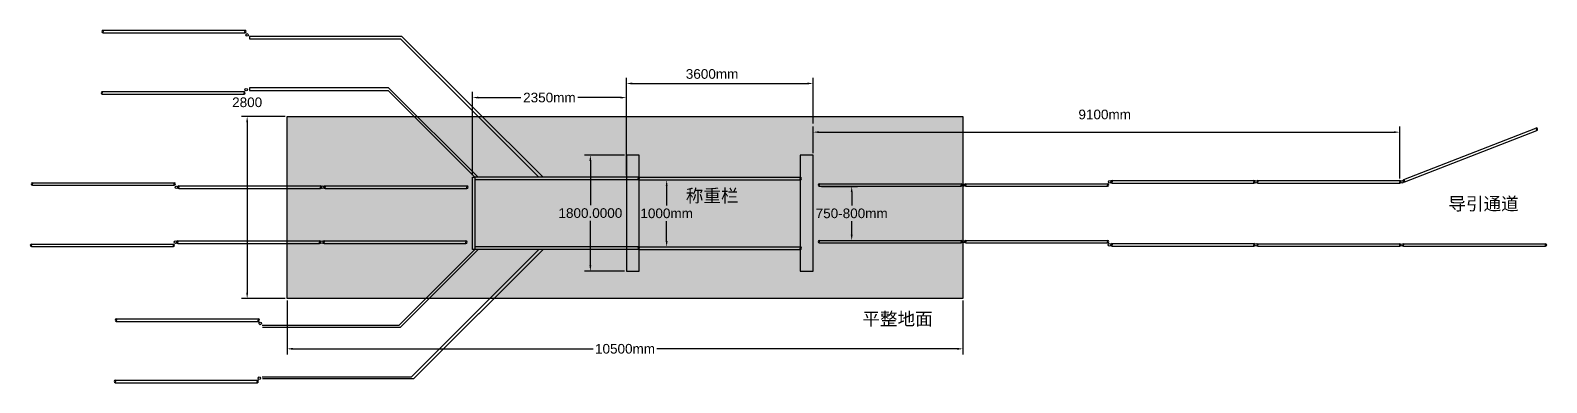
# Model space of a CAD drawing. Header units: inches. Extents: x -6743 to 16793, y -17244 to 7425.
# Drawn here: x -6743 to 16793, y 1951 to 7425 of the extents above; entities that cross this region are included whole.
import ezdxf

# ---------------------------------------------------------------- set-up
doc = ezdxf.new("R2010")
doc.units = ezdxf.units.IN
doc.header["$MEASUREMENT"] = 0
doc.styles.get("Standard").update_dxf_attribs({"font": 'arial.ttf'})
doc.dimstyles.get("Standard").update_dxf_attribs({"dimscale": 500, "dimtxt": 0.3, "dimasz": 0.18, "dimexe": 0.18, "dimexo": 0.0625, "dimgap": 0.09, "dimtad": 0, "dimtih": 1, "dimtoh": 1, "dimdec": 4, "dimzin": 0, "dimdsep": 46, "dimtxsty": 'Standard', "dimcen": 0.09, "dimclrd": 2, "dimadec": 0, "dimazin": 0, "dimtfac": 1, "dimtdec": 4, "dimtofl": 0, "dimtmove": 0, "dimatfit": 3, "dimfxl": 1, "dimtolj": 1, "dimtzin": 0, "dimarcsym": 0})

# ---------------------------------------------------------------- blocks, each defined once
blk = doc.blocks.new('*D3')
at = {"color": 0, "lineweight": -2, "transparency": 16777216}
for p, q in [((2509, 5517), (2509, 6689)), ((5408, 5975), (5408, 6689))]:
    blk.add_line(p, q, dxfattribs=at)
at = {"color": 2, "lineweight": -2, "transparency": 16777216}
blk.add_line((2599, 6599), (5318, 6599), dxfattribs=at)
at = {"color": 2, "transparency": 16777216}
for points in [[(2599, 6614), (2599, 6584), (2509, 6599)], [(5318, 6614), (5318, 6584), (5408, 6599)]]:
    blk.add_solid(points, dxfattribs=at)
at = {"layer": 'Defpoints', "color": 0, "transparency": 16777216}
for p in [(5408, 6599), (5408, 5943), (2509, 5485)]:
    blk.add_point(p, dxfattribs=at)
at = {"color": 0, "transparency": 16777216, "insert": (3839, 6746), "char_height": 150, "attachment_point": 5}
blk.add_mtext('\\A1;3600mm', dxfattribs=at)
blk = doc.blocks.new('*D4')
at = {"color": 0, "lineweight": -2, "transparency": 16777216}
for p, q in [((5408, 5517), (5408, 5933)), ((14512, 5122), (14512, 5933))]:
    blk.add_line(p, q, dxfattribs=at)
at = {"color": 2, "lineweight": -2, "transparency": 16777216}
blk.add_line((5498, 5843), (14422, 5843), dxfattribs=at)
at = {"color": 2, "transparency": 16777216}
for points in [[(5498, 5858), (5498, 5828), (5408, 5843)], [(14422, 5858), (14422, 5828), (14512, 5843)]]:
    blk.add_solid(points, dxfattribs=at)
at = {"layer": 'Defpoints', "color": 0, "transparency": 16777216}
for p in [(14512, 5843), (5408, 5485), (14512, 5090)]:
    blk.add_point(p, dxfattribs=at)
at = {"color": 0, "transparency": 16777216, "insert": (9933, 6117), "char_height": 150, "attachment_point": 5}
blk.add_mtext('\\A1;9100mm', dxfattribs=at)
blk = doc.blocks.new('*D5')
at = {"color": 0, "lineweight": -2, "transparency": 16777216}
for p, q in [((-2788, 6088), (-3467, 6088)), ((-2788, 3257), (-3467, 3257))]:
    blk.add_line(p, q, dxfattribs=at)
at = {"color": 2, "lineweight": -2, "transparency": 16777216}
blk.add_line((-3377, 5998), (-3377, 3347), dxfattribs=at)
at = {"color": 2, "transparency": 16777216}
for points in [[(-3392, 5998), (-3362, 5998), (-3377, 6088)], [(-3392, 3347), (-3362, 3347), (-3377, 3257)]]:
    blk.add_solid(points, dxfattribs=at)
at = {"layer": 'Defpoints', "color": 0, "transparency": 16777216}
for p in [(-2757, 6088), (-3377, 3257), (-2757, 3257)]:
    blk.add_point(p, dxfattribs=at)
at = {"color": 0, "transparency": 16777216, "insert": (-3377, 6306), "char_height": 150, "attachment_point": 5}
blk.add_mtext('\\A1;2800', dxfattribs=at)
blk = doc.blocks.new('*D7')
at = {"color": 0, "lineweight": -2, "transparency": 16777216}
for p, q in [((2740, 5101), (3224, 5101)), ((2740, 4061), (3224, 4061))]:
    blk.add_line(p, q, dxfattribs=at)
at = {"color": 2, "lineweight": -2, "transparency": 16777216}
for p, q in [((3134, 5011), (3134, 4703)), ((3134, 4151), (3134, 4460))]:
    blk.add_line(p, q, dxfattribs=at)
at = {"color": 2, "transparency": 16777216}
for points in [[(3119, 5011), (3149, 5011), (3134, 5101)], [(3119, 4151), (3149, 4151), (3134, 4061)]]:
    blk.add_solid(points, dxfattribs=at)
at = {"layer": 'Defpoints', "color": 0, "transparency": 16777216}
for p in [(2709, 5101), (3134, 5101), (2709, 4061)]:
    blk.add_point(p, dxfattribs=at)
at = {"color": 0, "transparency": 16777216, "insert": (3134, 4581), "char_height": 150, "attachment_point": 5}
blk.add_mtext('\\A1;1000mm', dxfattribs=at)
blk = doc.blocks.new('*D8')
at = {"color": 0, "lineweight": -2, "transparency": 16777216}
for p, q in [((5535, 5001), (6096, 5001)), ((5535, 4161), (6096, 4161))]:
    blk.add_line(p, q, dxfattribs=at)
at = {"color": 2, "lineweight": -2, "transparency": 16777216}
for p, q in [((6006, 4911), (6006, 4703)), ((6006, 4251), (6006, 4460))]:
    blk.add_line(p, q, dxfattribs=at)
at = {"color": 2, "transparency": 16777216}
for points in [[(5991, 4911), (6021, 4911), (6006, 5001)], [(5991, 4251), (6021, 4251), (6006, 4161)]]:
    blk.add_solid(points, dxfattribs=at)
at = {"layer": 'Defpoints', "color": 0, "transparency": 16777216}
for p in [(5504, 5001), (5504, 4161), (6006, 4161)]:
    blk.add_point(p, dxfattribs=at)
at = {"color": 0, "transparency": 16777216, "insert": (6006, 4581), "char_height": 150, "attachment_point": 5}
blk.add_mtext('\\A1;750-800mm', dxfattribs=at)
blk = doc.blocks.new('*D9')
at = {"color": 0, "lineweight": -2, "transparency": 16777216}
for p, q in [((-2757, 3226), (-2757, 2387)), ((7732, 3226), (7732, 2387))]:
    blk.add_line(p, q, dxfattribs=at)
at = {"color": 2, "lineweight": -2, "transparency": 16777216}
for p, q in [((-2667, 2477), (1995, 2477)), ((7642, 2477), (2980, 2477))]:
    blk.add_line(p, q, dxfattribs=at)
at = {"color": 2, "transparency": 16777216}
for points in [[(-2667, 2492), (-2667, 2462), (-2757, 2477)], [(7642, 2492), (7642, 2462), (7732, 2477)]]:
    blk.add_solid(points, dxfattribs=at)
at = {"layer": 'Defpoints', "color": 0, "transparency": 16777216}
for p in [(-2757, 3257), (7732, 3257), (7732, 2477)]:
    blk.add_point(p, dxfattribs=at)
at = {"color": 0, "transparency": 16777216, "insert": (2488, 2477), "char_height": 150, "attachment_point": 5}
blk.add_mtext('\\A1;10500mm', dxfattribs=at)
blk = doc.blocks.new('*D24')
at = {"color": 0, "lineweight": -2, "transparency": 16777216}
for p, q in [((119, 5173), (119, 6470)), ((2509, 5173), (2509, 6470))]:
    blk.add_line(p, q, dxfattribs=at)
at = {"color": 2, "lineweight": -2, "transparency": 16777216}
for p, q in [((209, 6380), (871, 6380)), ((2419, 6380), (1757, 6380))]:
    blk.add_line(p, q, dxfattribs=at)
at = {"color": 2, "transparency": 16777216}
for points in [[(209, 6395), (209, 6365), (119, 6380)], [(2419, 6395), (2419, 6365), (2509, 6380)]]:
    blk.add_solid(points, dxfattribs=at)
at = {"layer": 'Defpoints', "color": 0, "transparency": 16777216}
for p in [(2509, 6380), (119, 5141), (2509, 5141)]:
    blk.add_point(p, dxfattribs=at)
at = {"color": 0, "transparency": 16777216, "insert": (1314, 6380), "char_height": 150, "attachment_point": 5}
blk.add_mtext('\\A1;2350mm', dxfattribs=at)
blk = doc.blocks.new('*D25')
at = {"color": 0, "lineweight": -2, "transparency": 16777216}
for p, q in [((2478, 5485), (1860, 5485)), ((2478, 3685), (1860, 3685))]:
    blk.add_line(p, q, dxfattribs=at)
at = {"color": 2, "lineweight": -2, "transparency": 16777216}
for p, q in [((1950, 5395), (1950, 4707)), ((1950, 3775), (1950, 4464))]:
    blk.add_line(p, q, dxfattribs=at)
at = {"color": 2, "transparency": 16777216}
for points in [[(1935, 5395), (1965, 5395), (1950, 5485)], [(1935, 3775), (1965, 3775), (1950, 3685)]]:
    blk.add_solid(points, dxfattribs=at)
at = {"layer": 'Defpoints', "color": 0, "transparency": 16777216}
for p in [(2509, 5485), (1950, 3685), (2509, 3685)]:
    blk.add_point(p, dxfattribs=at)
at = {"color": 0, "transparency": 16777216, "insert": (1950, 4585), "char_height": 150, "attachment_point": 5}
blk.add_mtext('\\A1;1800.0000', dxfattribs=at)

msp = doc.modelspace()

# ---------------------------------------------------------------- hatches: boundary and pattern name
h = msp.add_hatch()
h.set_pattern_fill('AR-CONC', color=253, scale=50)
h.set_pattern_definition([(50, (-2757.24, 6088.07), (358.63, -31.376), [37.5, -412.5]), (355, (-2757.24, 6088.07), (-69.376, 376.096), [30, -330]), (100.4514, (-2727.35, 6085.46), (289.254, 344.72), [31.87, -350.571]), (46.184, (-2757.24, 6188.07), (533.62, -82.76), [56.25, -618.75]), (96.6356, (-2712.77, 6181.17), (467.33, 487.06), [47.805, -525.857]), (351.184, (-2757.24, 6188.07), (467.33, 487.06), [45, -495]), (21, (-2707.24, 6163.07), (298.4535, -201.3094), [37.5, -412.5]), (326, (-2707.24, 6163.07), (121.658, 362.575), [30, -330]), (71.4514, (-2682.37, 6146.3), (420.111, 161.266), [31.87, -350.571]), (37.5, (-2757.24, 6088.07), (6.08, 166.447), [0, -326, 0, -335, 0, -331.25]), (7.5, (-2757.24, 6088.07), (131.5348, 197.206), [0, -191, 0, -318.5, 0, -126.25]), (327.5, (-2868.74, 6088.07), (266.9112, -11.2774), [0, -125, 0, -390, 0, -517.5]), (317.5, (-2918.74, 6088.07), (291.593, 50.0525), [0, -162.5, 0, -259, 0, -367.5])])
h.paths.add_polyline_path([(-2757.23771, 6088.06973), (7732.37519, 6088.06973), (7732.37519, 3257.40755), (-2757.23771, 3257.40755)])

# ---------------------------------------------------------------- linework, layer by layer
for p, q in [((-5612.03881, 7425.39629), (-5612.03881, 7405.39629)), ((-5612.03881, 7425.39629), (-3412.03881, 7425.39629)), ((-5612.03881, 7385.39629), (-5612.03881, 7405.39629)), ((-5612.03881, 7385.39629), (-3412.03881, 7385.39629)), ((-3412.03881, 7425.39629), (-3412.03881, 7405.39629)), ((-3412.03881, 7385.39629), (-3412.03881, 7405.39629)), ((-3339.76756, 7330.37115), (-3339.76756, 7290.37115)), ((-973.88378, 7330.37115), (-3339.76756, 7330.37115)), ((1215.22172, 5141.26565), (-973.88378, 7330.37115)), ((-3339.76756, 7290.37115), (-997.81328, 7290.37115)), ((1151.29222, 5141.26565), (-997.81328, 7290.37115)), ((-5625.52727, 6472.38312), (-5625.52727, 6452.38312)), ((-5625.52727, 6472.38312), (-3425.52727, 6472.38312)), ((-5625.52727, 6432.38312), (-5625.52727, 6452.38312)), ((-5625.52727, 6432.38312), (-3425.52727, 6432.38312)), ((-3425.52727, 6472.38312), (-3425.52727, 6452.38312)), ((-3425.52727, 6432.38312), (-3425.52727, 6452.38312)), ((-1180.88983, 6530.37115), (-3339.76756, 6530.37115)), ((-3339.76756, 6530.37115), (-3339.76756, 6490.37115)), ((-3339.76756, 6490.37115), (-1189.86095, 6490.37115)), ((159.24455, 5141.26565), (-1189.86095, 6490.37115)), ((208.21567, 5141.26565), (-1180.88983, 6530.37115)), ((14576.79314, 5106.27185), (16625.76806, 5907.33476)), ((16625.76806, 5907.33476), (16633.05045, 5888.70771)), ((16640.33284, 5870.08067), (16633.05045, 5888.70771)), ((14591.35792, 5069.01776), (16640.33284, 5870.08067)), ((-6709.08852, 5057.98901), (-6709.08852, 5037.98901)), ((-6709.08852, 5057.98901), (-4509.08852, 5057.98901)), ((-6709.08852, 5017.98901), (-6709.08852, 5037.98901)), ((-6709.08852, 5017.98901), (-4509.08852, 5017.98901)), ((-4509.08852, 5057.98901), (-4509.08852, 5037.98901)), ((-4509.08852, 5017.98901), (-4509.08852, 5037.98901)), ((-4439.6371, 5007.12501), (-4439.6371, 4987.12501)), ((-4439.6371, 5007.12501), (-2239.6371, 5007.12501)), ((-4439.6371, 4967.12501), (-4439.6371, 4987.12501)), ((-4439.6371, 4967.12501), (-2239.6371, 4967.12501)), ((-2239.6371, 5007.12501), (-2239.6371, 4987.12501)), ((-2239.6371, 4967.12501), (-2239.6371, 4987.12501)), ((-2168.2179, 5007.12499), (-2168.2179, 4987.12499)), ((-2168.2179, 5007.12499), (31.7821, 5007.12499)), ((-2168.2179, 4967.12499), (-2168.2179, 4987.12499)), ((-2168.2179, 4967.12499), (31.7821, 4967.12499)), ((31.7821, 5007.12499), (31.7821, 4987.12499)), ((31.7821, 4967.12499), (31.7821, 4987.12499)), ((119.24455, 4021.37418), (119.24455, 5141.26565)), ((119.24455, 5141.26565), (159.24455, 5141.26565)), ((2709.24455, 5141.26565), (159.24455, 5141.26565)), ((159.24455, 5141.26565), (159.24455, 4021.37418)), ((2709.24455, 5101.26565), (159.24455, 5101.26565)), ((2709.24455, 5141.26565), (2709.24455, 5121.26565)), ((2709.24455, 5141.26565), (5207.64347, 5141.26565)), ((2709.24455, 5101.26565), (2709.24455, 5121.26565)), ((2709.24455, 5101.26565), (5207.64347, 5101.26565)), ((5207.64347, 5141.26565), (5207.64347, 5121.26565)), ((5207.64347, 5101.26565), (5207.64347, 5121.26565)), ((5503.67734, 5041.47412), (5503.67734, 5021.47412)), ((5503.67734, 5041.47412), (7703.67734, 5041.47412)), ((5503.67734, 5001.47412), (5503.67734, 5021.47412)), ((5503.67734, 5001.47412), (7703.67734, 5001.47412)), ((7703.67734, 5041.47412), (7703.67734, 5021.47412)), ((7703.67734, 5001.47412), (7703.67734, 5021.47412)), ((7775.38677, 5041.4741), (7775.38677, 5021.4741)), ((7775.38677, 5041.4741), (9975.38677, 5041.4741)), ((7775.38677, 5001.4741), (7775.38677, 5021.4741)), ((7775.38677, 5001.4741), (9975.38677, 5001.4741)), ((9975.38677, 5041.4741), (9975.38677, 5021.4741)), ((9975.38677, 5001.4741), (9975.38677, 5021.4741)), ((10046.80597, 5091.47408), (10046.80597, 5071.47408)), ((10046.80597, 5091.47408), (12246.80597, 5091.47408)), ((10046.80597, 5051.47408), (10046.80597, 5071.47408)), ((10046.80597, 5051.47408), (12246.80597, 5051.47408)), ((12246.80597, 5091.47408), (12246.80597, 5071.47408)), ((12246.80597, 5051.47408), (12246.80597, 5071.47408)), ((12312.37994, 5090.3876), (12312.37994, 5070.3876)), ((12312.37994, 5090.3876), (14512.37994, 5090.3876)), ((12312.37994, 5050.3876), (12312.37994, 5070.3876)), ((12312.37994, 5050.3876), (14512.37994, 5050.3876)), ((14512.37994, 5090.3876), (14512.37994, 5070.3876)), ((14512.37994, 5050.3876), (14512.37994, 5070.3876)), ((14576.79314, 5106.27185), (14584.07553, 5087.64481)), ((14591.35792, 5069.01776), (14584.07553, 5087.64481)), ((-6722.57698, 4104.97584), (-6722.57698, 4084.97584)), ((-6722.57698, 4104.97584), (-4522.57698, 4104.97584)), ((-6722.57698, 4064.97584), (-6722.57698, 4084.97584)), ((-6722.57698, 4064.97584), (-4522.57698, 4064.97584)), ((-4522.57698, 4104.97584), (-4522.57698, 4084.97584)), ((-4522.57698, 4064.97584), (-4522.57698, 4084.97584)), ((-4453.12556, 4154.11183), (-4453.12556, 4134.11183)), ((-4453.12556, 4154.11183), (-2253.12556, 4154.11183)), ((-4453.12556, 4114.11183), (-4453.12556, 4134.11183)), ((-4453.12556, 4114.11183), (-2253.12556, 4114.11183)), ((-2253.12556, 4154.11183), (-2253.12556, 4134.11183)), ((-2253.12556, 4114.11183), (-2253.12556, 4134.11183)), ((-2181.70635, 4154.11181), (-2181.70635, 4134.11181)), ((-2181.70635, 4154.11181), (18.29365, 4154.11181)), ((-2181.70635, 4114.11181), (-2181.70635, 4134.11181)), ((-2181.70635, 4114.11181), (18.29365, 4114.11181)), ((159.24455, 4021.37418), (-1023.25383, 2838.8758)), ((208.21567, 4021.37418), (-1002.80517, 2810.35334)), ((1151.29222, 4021.37418), (-831.20616, 2038.8758)), ((1215.22172, 4021.37418), (-795.79912, 2010.35334)), ((1215.22172, 4021.37418), (-767.27667, 2038.8758)), ((18.29365, 4154.11181), (18.29365, 4134.11181)), ((18.29365, 4114.11181), (18.29365, 4134.11181)), ((159.24455, 4021.37418), (119.24455, 4021.37418)), ((2709, 4061.37418), (159, 4061.37418)), ((2709.24455, 4021.37418), (159.24455, 4021.37418)), ((2709, 4061.37418), (2709, 4041.37418)), ((2709, 4061.37418), (5207.64347, 4061.37418)), ((2709, 4021.37418), (2709, 4041.37418)), ((2709, 4021.37418), (5207.64347, 4021.37418)), ((5207.64347, 4061.37418), (5207.64347, 4041.37418)), ((5207.64347, 4021.37418), (5207.64347, 4041.37418)), ((5503.67744, 4161.16867), (5503.67744, 4141.16867)), ((5503.67744, 4161.16867), (7703.67744, 4161.16867)), ((5503.67744, 4121.16867), (5503.67744, 4141.16867)), ((5503.67744, 4121.16867), (7703.67744, 4121.16867)), ((7703.67744, 4161.16867), (7703.67744, 4141.16867)), ((7703.67744, 4121.16867), (7703.67744, 4141.16867)), ((7775.38687, 4161.16865), (7775.38687, 4141.16865)), ((7775.38687, 4161.16865), (9975.38687, 4161.16865)), ((7775.38687, 4121.16865), (7775.38687, 4141.16865)), ((7775.38687, 4121.16865), (9975.38687, 4121.16865)), ((9975.38687, 4161.16865), (9975.38687, 4141.16865)), ((9975.38687, 4121.16865), (9975.38687, 4141.16865)), ((10046.80608, 4111.16863), (10046.80608, 4091.16863)), ((10046.80608, 4111.16863), (12246.80608, 4111.16863)), ((10046.80608, 4071.16863), (10046.80608, 4091.16863)), ((10046.80608, 4071.16863), (12246.80608, 4071.16863)), ((12246.80608, 4111.16863), (12246.80608, 4091.16863)), ((12246.80608, 4071.16863), (12246.80608, 4091.16863)), ((12312.38004, 4110.08215), (12312.38004, 4090.08215)), ((12312.38004, 4110.08215), (14512.38004, 4110.08215)), ((12312.38004, 4070.08215), (12312.38004, 4090.08215)), ((12312.38004, 4070.08215), (14512.38004, 4070.08215)), ((14512.38004, 4110.08215), (14512.38004, 4090.08215)), ((14512.38004, 4070.08215), (14512.38004, 4090.08215)), ((14572.95902, 4110.08213), (14572.95902, 4090.08213)), ((14572.95902, 4110.08213), (16772.95902, 4110.08213)), ((14572.95902, 4070.08213), (14572.95902, 4090.08213)), ((14572.95902, 4070.08213), (16772.95902, 4070.08213)), ((16772.95902, 4110.08213), (16772.95902, 4090.08213)), ((16772.95902, 4070.08213), (16772.95902, 4090.08213)), ((-5406.95922, 2943.92814), (-5406.95922, 2923.92814)), ((-5406.95922, 2943.92814), (-3206.95922, 2943.92814)), ((-5406.95922, 2903.92814), (-5406.95922, 2923.92814)), ((-5406.95922, 2903.92814), (-3206.95922, 2903.92814)), ((-3206.95922, 2943.92814), (-3206.95922, 2923.92814)), ((-3206.95922, 2903.92814), (-3206.95922, 2923.92814)), ((-1023.25383, 2838.8758), (-3142.7711, 2838.8758)), ((-1002.80517, 2810.35334), (-3138.61225, 2810.35334)), ((-5420.44768, 1990.91497), (-5420.44768, 1970.91497)), ((-5420.44768, 1990.91497), (-3220.44768, 1990.91497)), ((-5420.44768, 1950.91497), (-5420.44768, 1970.91497)), ((-5420.44768, 1950.91497), (-3220.44768, 1950.91497)), ((-3220.44768, 1990.91497), (-3220.44768, 1970.91497)), ((-3220.44768, 1950.91497), (-3220.44768, 1970.91497)), ((-831.20616, 2038.8758), (-3142.7711, 2038.8758)), ((-795.79912, 2010.35334), (-3138.61225, 2010.35334))]:
    msp.add_line(p, q)
for points in [[(-2757.23771, 6088.06973), (7732.37519, 6088.06973), (7732.37519, 3257.40755), (-2757.23771, 3257.40755)], [(2509.24455, 3685.26565), (2709.24455, 3685.26565), (2709.24455, 5485.26565), (2509.24455, 5485.26565)], [(5207.64347, 3685.26573), (5407.64347, 3685.26573), (5407.64347, 5485.26573), (5207.64347, 5485.26573)]]:
    msp.add_lwpolyline(points, close=True)
for centre in [(-3378.74061, 7353.5013), (-3393.49078, 6503.4591), (-4475.79032, 4986.09401), (-2205.2798, 4987.45347), (7738.42884, 5021.04365), (10010.13827, 5071.04363), (12281.55748, 5071.04361), (14547.15002, 5069.95713), (-4490.54049, 4136.05182), (-2218.76826, 4134.4403), (7735.68988, 4141.49713), (10007.39931, 4091.49711), (12278.81851, 4091.49709), (14544.41106, 4090.41061), (-3173.66102, 2872.03314), (-3188.41119, 2021.99095)]:
    msp.add_circle(centre, 20.3284)
for centre, start, end in [((-5612.03881, 7405.39629), 90, 270), ((-3412.03881, 7405.39629), -90, 90), ((-5625.52727, 6452.38312), 90, 270), ((-3425.52727, 6452.38312), -90, 90), ((16633.05045, 5888.70771), -68.646594552, 111.353405448), ((-6709.08852, 5037.98901), 90, 270), ((-4509.08852, 5037.98901), -90, 90), ((-4439.6371, 4987.12501), 90, 270), ((-2239.6371, 4987.12501), -90, 90), ((-2168.2179, 4987.12499), 90, 270), ((31.7821, 4987.12499), -90, 90), ((2709.24455, 5121.26565), 90, 270), ((5207.64347, 5121.26565), -90, 90), ((5503.67734, 5021.47412), 90, 270), ((7703.67734, 5021.47412), -90, 90), ((7775.38677, 5021.4741), 90, 270), ((9975.38677, 5021.4741), -90, 90), ((10046.80597, 5071.47408), 90, 270), ((12246.80597, 5071.47408), -90, 90), ((12312.37994, 5070.3876), 90, 270), ((14512.37994, 5070.3876), -90, 90), ((14584.07553, 5087.64481), 111.353405448, 291.353405448), ((-6722.57698, 4084.97584), 90, 270), ((-4522.57698, 4084.97584), -90, 90), ((-4453.12556, 4134.11183), 90, 270), ((-2253.12556, 4134.11183), -90, 90), ((-2181.70635, 4134.11181), 90, 270), ((18.29365, 4134.11181), -90, 90), ((2709, 4041.37418), 90, 270), ((5207.64347, 4041.37418), -90, 90), ((5503.67744, 4141.16867), 90, 270), ((7703.67744, 4141.16867), -90, 90), ((7775.38687, 4141.16865), 90, 270), ((9975.38687, 4141.16865), -90, 90), ((10046.80608, 4091.16863), 90, 270), ((12246.80608, 4091.16863), -90, 90), ((12312.38004, 4090.08215), 90, 270), ((14512.38004, 4090.08215), -90, 90), ((14572.95902, 4090.08213), 90, 270), ((16772.95902, 4090.08213), -90, 90), ((-5406.95922, 2923.92814), 90, 270), ((-3206.95922, 2923.92814), -90, 90), ((-5420.44768, 1970.91497), 90, 270), ((-3220.44768, 1970.91497), -90, 90)]:
    msp.add_arc(centre, 20, start, end)

# ---------------------------------------------------------------- texts
for s, p in [('称重栏', (3431.93249, 4755.77453)), ('导引通道', (15266.9844, 4630.65827)), ('平整地面', (6171.76567, 2842.76582))]:
    msp.add_text(s, height=200).set_placement(p)

# ---------------------------------------------------------------- dimensions: what is measured, and where the dimension line sits
for base, p1, p2, text, picture, middle in [((5407.64347, 6598.61214), (2509.24455, 5485.26565), (5407.64347, 5943.3389), '3600mm', '*D3', (3839.19697, 6745.92655)), ((14512.37994, 5842.72555), (5407.64347, 5485.26573), (14512.37994, 5090.3876), '9100mm', '*D4', (9933.22095, 6116.62336))]:
    dim = msp.add_linear_dim(base=base, p1=p1, p2=p2, text=text, dimstyle='Standard', override={"dimtmove": 2})
    dim.commit()
    dim.dimension.update_dxf_attribs({"geometry": picture, "text_midpoint": middle, "dimtype": 160})
dim = msp.add_linear_dim(base=(-3376.97337, 3257.40755), p1=(-2757.23771, 6088.06973), p2=(-2757.23771, 3257.40755), angle=90, text='2800', dimstyle='Standard', override={"dimtmove": 2})
dim.commit()
dim.dimension.update_dxf_attribs({"geometry": '*D5', "text_midpoint": (-3377.37057, 6305.61919), "dimtype": 160})
for base, p1, p2, text, picture, middle in [((2509.24455, 6379.68669), (119.24455, 5141.26565), (2509.24455, 5141.26565), '2350mm', '*D24', (1314.24455, 6379.68669)), ((7732.37519, 2476.81222), (-2757.23771, 3257.40755), (7732.37519, 3257.40755), '10500mm', '*D9', (2487.56874, 2476.81222))]:
    dim = msp.add_linear_dim(base=base, p1=p1, p2=p2, text=text, dimstyle='Standard')
    dim.commit()
    dim.dimension.update_dxf_attribs({"geometry": picture, "text_midpoint": middle})
dim = msp.add_linear_dim(base=(1950.25392, 3685.26565), p1=(2509.24455, 5485.26565), p2=(2509.24455, 3685.26565), angle=90, dimstyle='Standard')
dim.commit()
dim.dimension.update_dxf_attribs({"geometry": '*D25', "text_midpoint": (1950.25392, 4585.26565)})
for base, p1, p2, text, picture, middle in [((3134.1586, 5101.26565), (2709, 4061.37418), (2709.24455, 5101.26565), '1000mm', '*D7', (3134.1586, 4581.31991)), ((6005.92957, 4161.16867), (5503.67734, 5001.47412), (5503.67744, 4161.16867), '750-800mm', '*D8', (6005.92957, 4581.3214))]:
    dim = msp.add_linear_dim(base=base, p1=p1, p2=p2, angle=90, text=text, dimstyle='Standard')
    dim.commit()
    dim.dimension.update_dxf_attribs({"geometry": picture, "text_midpoint": middle})

doc.saveas('drawing.dxf')
